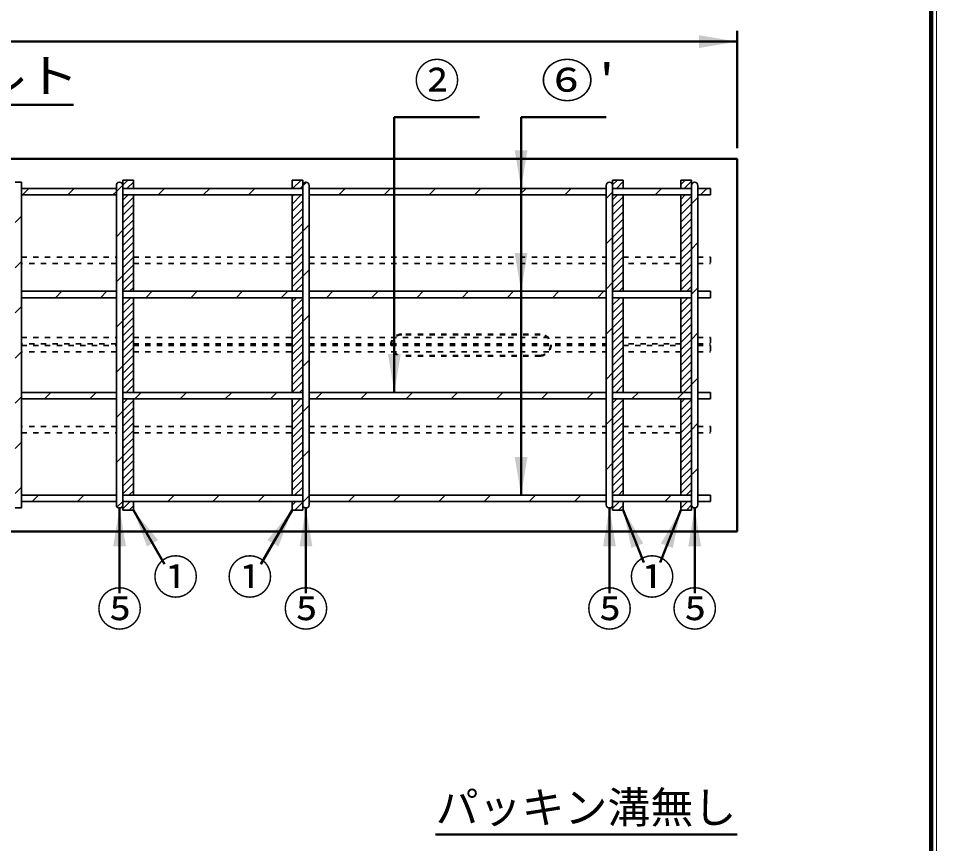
# Model space of a CAD drawing. Units: millimetres, scale not verified. Extents: x 100 to 4105, y 100 to 2870.
# Drawn here: x 3243 to 4105, y 1686 to 2461 of the extents above; entities that cross this region are included whole.
import ezdxf
from ezdxf.enums import TextEntityAlignment as Align

# ---------------------------------------------------------------- set-up
doc = ezdxf.new("R2010")
doc.units = ezdxf.units.MM
doc.header["$LTSCALE"] = 5
doc.linetypes.add('USER1', pattern=[2.2, 1, -1.2])
doc.layers.add('V-nasSTD', color=7, linetype='Continuous', lineweight=50)
doc.styles.add('ＭＳ ゴシック', font='')
doc.styles.get('ＭＳ ゴシック').set_extended_font_data('MS Gothic')

msp = doc.modelspace()

# ---------------------------------------------------------------- hatches: boundary and pattern name
at = {"layer": 'V-nasSTD'}
for points in [[(3881.814, 2433.351), (3917.814, 2439.351), (3881.814, 2445.351)], [(3720.814, 2337.351), (3714.814, 2301.351), (3708.814, 2337.351)], [(3720.814, 2240.851), (3714.814, 2204.851), (3708.814, 2240.851)], [(3601.814, 2145.851), (3595.814, 2109.851), (3589.814, 2145.851)], [(3720.814, 2049.351), (3714.814, 2013.351), (3708.814, 2049.351)], [(3343.814, 1965.351), (3337.814, 2001.351), (3331.814, 1965.351)], [(3518.814, 1965.351), (3512.814, 2001.351), (3506.814, 1965.351)], [(3803.814, 1965.351), (3797.814, 2001.351), (3791.814, 1965.351)], [(3883.814, 1965.351), (3877.814, 2001.351), (3871.814, 1965.351)], [(3374.01, 1971.174), (3350.814, 1999.351), (3363.617, 1965.174)], [(3476.617, 1971.174), (3499.814, 1999.351), (3487.01, 1965.174)], [(3823.985, 1965.847), (3818.401, 1963.652), (3810.814, 1999.351), (3829.569, 1968.042)], [(3846.058, 1968.042), (3864.814, 1999.351), (3857.226, 1963.652), (3851.642, 1965.847)]]:
    msp.add_hatch(color=256, dxfattribs=at).paths.add_polyline_path(points)

# ---------------------------------------------------------------- linework, layer by layer
at = {"layer": 'V-nasSTD', "lineweight": 100}
msp.add_line((4100, 105), (4100, 2865), dxfattribs=at)
at = {"layer": 'V-nasSTD'}
for p, q in [((3917.814, 2339.351), (3917.814, 2449.351)), ((1917.814, 2439.351), (3917.814, 2439.351)), ((2994.566, 2379.889), (3294.566, 2379.889)), ((3595.814, 2368.351), (3595.814, 2109.851)), ((3595.814, 2368.351), (3675.814, 2368.351)), ((3714.814, 2368.351), (3714.814, 2013.351)), ((3714.814, 2368.351), (3794.814, 2368.351)), ((3917.814, 2329.351), (1917.814, 2329.351)), ((3917.814, 1979.351), (3917.814, 2329.351)), ((3337.814, 1921.401), (3337.814, 2001.351)), ((3512.814, 1921.401), (3512.814, 2001.351)), ((3797.814, 1921.351), (3797.814, 2001.351)), ((3877.814, 1921.351), (3877.814, 2001.351)), ((3380.104, 1948.619), (3350.814, 1999.351)), ((3470.524, 1948.619), (3499.814, 1999.351)), ((3830.219, 1949.988), (3810.814, 1999.351)), ((3845.454, 1950.105), (3864.814, 1999.351)), ((1917.814, 1979.351), (3917.814, 1979.351)), ((3634.606, 1694.563), (3917.814, 1694.563))]:
    msp.add_line(p, q, dxfattribs=at)
at = {"layer": 'V-nasSTD', "lineweight": 35}
for p, q in [((3239.814, 2307.351), (3245.814, 2307.351)), ((3245.814, 2307.351), (3245.814, 2001.351)), ((3340.808, 2304.534), (3334.814, 2298.539)), ((3334.814, 2304.351), (3334.814, 2004.351)), ((3345.625, 2309.351), (3340.814, 2304.539)), ((3340.814, 2309.351), (3340.814, 2304.351)), ((3340.814, 2309.351), (3350.814, 2309.351)), ((3340.814, 2304.351), (3340.814, 2004.351)), ((3344.696, 2301.351), (3350.814, 2307.468)), ((3350.814, 2309.351), (3350.814, 2301.351)), ((3501.189, 2309.351), (3499.814, 2307.976)), ((3499.814, 2309.351), (3499.814, 2301.351)), ((3499.814, 2309.351), (3509.814, 2309.351)), ((3508.26, 2309.351), (3500.26, 2301.351)), ((3507.331, 2301.351), (3509.814, 2303.834)), ((3509.814, 2309.351), (3509.814, 2304.351)), ((3513.292, 2307.312), (3509.814, 2303.834)), ((3509.814, 2304.351), (3509.814, 2004.351)), ((3515.814, 2304.351), (3515.814, 2004.351)), ((3794.814, 2304.351), (3794.814, 2004.351)), ((3805.245, 2309.351), (3800.814, 2304.92)), ((3800.814, 2309.351), (3810.814, 2309.351)), ((3800.814, 2309.351), (3800.814, 2304.645)), ((3800.814, 2304.351), (3800.814, 2004.351)), ((3804.316, 2301.351), (3810.814, 2307.849)), ((3810.814, 2309.351), (3810.814, 2301.351)), ((3868.884, 2309.351), (3864.814, 2305.28)), ((3864.814, 2309.351), (3864.814, 2301.351)), ((3864.814, 2309.351), (3874.814, 2309.351)), ((3867.955, 2301.351), (3874.814, 2308.209)), ((3874.814, 2309.351), (3874.815, 2304.429)), ((3874.814, 2304.351), (3874.814, 2004.351)), ((3880.814, 2304.351), (3880.814, 2004.351)), ((3245.814, 2301.351), (3334.814, 2301.351)), ((3246.772, 2295.351), (3252.772, 2301.351)), ((3334.814, 2295.351), (3246.772, 2295.351)), ((3289.199, 2295.351), (3295.199, 2301.351)), ((3331.625, 2295.351), (3334.814, 2298.539)), ((3340.814, 2301.351), (3509.814, 2301.351)), ((3345.767, 2295.351), (3340.814, 2290.397)), ((3340.814, 2295.351), (3509.814, 2295.351)), ((3350.814, 2295.351), (3350.814, 2204.851)), ((3374.052, 2295.351), (3380.052, 2301.351)), ((3416.478, 2295.351), (3422.478, 2301.351)), ((3458.904, 2295.351), (3464.904, 2301.351)), ((3508.402, 2295.351), (3499.814, 2286.763)), ((3501.331, 2295.351), (3499.814, 2293.834)), ((3499.814, 2295.351), (3499.814, 2204.851)), ((3515.814, 2301.351), (3794.814, 2301.351)), ((3515.814, 2295.351), (3794.814, 2295.351)), ((3543.757, 2295.351), (3549.757, 2301.351)), ((3586.184, 2295.351), (3592.184, 2301.351)), ((3628.61, 2295.351), (3634.61, 2301.351)), ((3671.036, 2295.351), (3677.036, 2301.351)), ((3713.463, 2295.351), (3719.463, 2301.351)), ((3755.889, 2295.351), (3761.889, 2301.351)), ((3800.814, 2297.849), (3794.814, 2291.849)), ((3800.814, 2301.351), (3874.814, 2301.351)), ((3805.387, 2295.351), (3800.814, 2290.778)), ((3874.814, 2295.351), (3800.814, 2295.351)), ((3810.814, 2293.707), (3800.814, 2283.707)), ((3810.814, 2295.351), (3810.814, 2204.851)), ((3840.742, 2295.351), (3846.742, 2301.351)), ((3869.026, 2295.351), (3864.814, 2291.138)), ((3864.814, 2295.351), (3864.814, 2204.851)), ((3874.814, 2294.067), (3864.814, 2284.067)), ((3880.814, 2301.351), (3892.814, 2301.351)), ((3880.814, 2295.351), (3892.814, 2295.351)), ((3889.168, 2301.351), (3883.168, 2295.351)), ((3892.814, 2301.351), (3892.814, 2295.351)), ((3350.814, 2293.326), (3340.814, 2283.326)), ((3350.814, 2286.255), (3340.814, 2276.255)), ((3509.814, 2289.691), (3499.814, 2279.691)), ((3810.814, 2286.636), (3800.814, 2276.636)), ((3874.814, 2286.996), (3864.814, 2276.996)), ((3880.814, 2292.996), (3874.814, 2286.996)), ((3350.814, 2279.184), (3340.814, 2269.184)), ((3509.814, 2282.62), (3499.814, 2272.62)), ((3810.814, 2279.565), (3800.814, 2269.565)), ((3874.814, 2279.925), (3864.814, 2269.925)), ((3245.814, 2275.341), (3239.814, 2269.341)), ((3350.814, 2272.113), (3340.814, 2262.113)), ((3509.814, 2275.549), (3499.814, 2265.549)), ((3509.814, 2268.478), (3499.814, 2258.478)), ((3810.814, 2272.493), (3800.814, 2262.493)), ((3874.814, 2272.854), (3864.814, 2262.854)), ((3340.814, 2262.113), (3334.814, 2256.113)), ((3350.814, 2265.042), (3340.814, 2255.042)), ((3509.814, 2261.407), (3499.814, 2251.407)), ((3515.814, 2267.407), (3509.814, 2261.407)), ((3810.814, 2265.422), (3800.814, 2255.422)), ((3874.814, 2265.783), (3864.814, 2255.783)), ((3350.814, 2257.971), (3340.814, 2247.971)), ((3350.814, 2250.9), (3340.814, 2240.9)), ((3509.814, 2254.336), (3499.814, 2244.336)), ((3800.814, 2255.422), (3794.814, 2249.422)), ((3810.814, 2258.351), (3800.814, 2248.351)), ((3810.814, 2251.28), (3800.814, 2241.28)), ((3874.814, 2258.712), (3864.814, 2248.712)), ((3874.814, 2251.641), (3864.814, 2241.641)), ((3880.814, 2250.57), (3874.814, 2244.57)), ((3350.814, 2243.829), (3340.814, 2233.829)), ((3509.814, 2247.265), (3499.814, 2237.265)), ((3810.814, 2244.209), (3800.814, 2234.209)), ((3874.814, 2244.57), (3864.814, 2234.57)), ((3350.814, 2236.758), (3340.814, 2226.758)), ((3509.814, 2240.194), (3499.814, 2230.194)), ((3509.814, 2233.123), (3499.814, 2223.123)), ((3810.814, 2237.138), (3800.814, 2227.138)), ((3874.814, 2237.498), (3864.814, 2227.498)), ((3245.814, 2232.915), (3239.814, 2226.915)), ((3350.814, 2229.686), (3340.814, 2219.686)), ((3509.814, 2226.052), (3499.814, 2216.052)), ((3515.814, 2224.981), (3509.814, 2218.981)), ((3810.814, 2230.067), (3800.814, 2220.067)), ((3874.814, 2230.427), (3864.814, 2220.427)), ((3340.814, 2219.686), (3334.814, 2213.686)), ((3350.814, 2222.615), (3340.814, 2212.615)), ((3509.814, 2218.981), (3499.814, 2208.981)), ((3810.814, 2222.996), (3800.814, 2212.996)), ((3810.814, 2215.925), (3800.814, 2205.925)), ((3874.814, 2223.356), (3864.814, 2213.356)), ((3874.814, 2216.285), (3864.814, 2206.285)), ((3350.814, 2215.544), (3340.814, 2205.544)), ((3347.191, 2204.851), (3350.814, 2208.473)), ((3502.755, 2204.851), (3509.814, 2211.91)), ((3800.814, 2212.996), (3794.814, 2206.996)), ((3806.811, 2204.851), (3810.814, 2208.854)), ((3870.45, 2204.851), (3874.814, 2209.214)), ((3880.814, 2208.143), (3874.814, 2202.143)), ((3334.814, 2204.851), (3245.814, 2204.851)), ((3245.814, 2198.851), (3334.814, 2198.851)), ((3277.552, 2198.851), (3283.552, 2204.851)), ((3319.978, 2198.851), (3325.978, 2204.851)), ((3340.814, 2204.851), (3509.814, 2204.851)), ((3348.262, 2198.851), (3340.814, 2191.402)), ((3341.191, 2198.851), (3340.814, 2198.473)), ((3340.814, 2198.851), (3509.814, 2198.851)), ((3350.814, 2198.851), (3350.814, 2109.851)), ((3362.404, 2198.851), (3368.404, 2204.851)), ((3404.831, 2198.851), (3410.831, 2204.851)), ((3447.257, 2198.851), (3453.257, 2204.851)), ((3489.684, 2198.851), (3495.684, 2204.851)), ((3503.826, 2198.851), (3499.814, 2194.839)), ((3499.814, 2198.851), (3499.814, 2109.851)), ((3515.814, 2204.851), (3794.814, 2204.851)), ((3515.814, 2198.851), (3794.814, 2198.851)), ((3538.11, 2204.851), (3532.11, 2198.851)), ((3574.536, 2198.851), (3580.536, 2204.851)), ((3616.963, 2198.851), (3622.963, 2204.851)), ((3659.389, 2198.851), (3665.389, 2204.851)), ((3701.816, 2198.851), (3707.816, 2204.851)), ((3744.242, 2198.851), (3750.242, 2204.851)), ((3786.668, 2198.851), (3792.668, 2204.851)), ((3800.814, 2204.851), (3874.814, 2204.851)), ((3807.882, 2198.851), (3800.814, 2191.783)), ((3874.814, 2198.851), (3800.814, 2198.851)), ((3810.814, 2198.851), (3810.814, 2109.851)), ((3871.521, 2198.851), (3864.814, 2192.143)), ((3864.814, 2198.851), (3864.814, 2109.851)), ((3880.814, 2204.851), (3892.814, 2204.851)), ((3880.814, 2198.851), (3892.814, 2198.851)), ((3892.814, 2204.851), (3892.814, 2198.851)), ((3245.814, 2190.489), (3239.814, 2184.489)), ((3350.814, 2194.331), (3340.814, 2184.331)), ((3509.814, 2197.768), (3499.814, 2187.768)), ((3509.814, 2190.697), (3499.814, 2180.697)), ((3810.814, 2194.712), (3800.814, 2184.712)), ((3874.814, 2195.072), (3864.814, 2185.072)), ((3350.814, 2187.26), (3340.814, 2177.26)), ((3509.814, 2183.625), (3499.814, 2173.625)), ((3515.814, 2182.554), (3509.814, 2176.554)), ((3810.814, 2187.641), (3800.814, 2177.641)), ((3874.814, 2188.001), (3864.814, 2178.001)), ((3340.814, 2177.26), (3334.814, 2171.26)), ((3350.814, 2180.189), (3340.814, 2170.189)), ((3350.814, 2173.118), (3340.814, 2163.118)), ((3509.814, 2176.554), (3499.814, 2166.554)), ((3810.814, 2180.57), (3800.814, 2170.57)), ((3810.814, 2173.498), (3800.814, 2163.498)), ((3874.814, 2180.93), (3864.814, 2170.93)), ((3874.814, 2173.859), (3864.814, 2163.859)), ((3350.814, 2166.047), (3340.814, 2156.047)), ((3509.814, 2169.483), (3499.814, 2159.483)), ((3800.814, 2170.57), (3794.814, 2164.57)), ((3810.814, 2166.427), (3800.814, 2156.427)), ((3874.814, 2166.788), (3864.814, 2156.788)), ((3880.814, 2165.717), (3874.814, 2159.717)), ((3350.814, 2158.976), (3340.814, 2148.976)), ((3509.814, 2162.412), (3499.814, 2152.412)), ((3810.814, 2159.356), (3800.814, 2149.356)), ((3874.814, 2159.717), (3864.814, 2149.717)), ((3245.814, 2148.062), (3239.814, 2142.062)), ((3350.814, 2151.905), (3340.814, 2141.905)), ((3509.814, 2155.341), (3499.814, 2145.341)), ((3509.814, 2148.27), (3499.814, 2138.27)), ((3810.814, 2152.285), (3800.814, 2142.285)), ((3874.814, 2152.646), (3864.814, 2142.646)), ((3350.814, 2144.834), (3340.814, 2134.834)), ((3509.814, 2141.199), (3499.814, 2131.199)), ((3515.814, 2140.128), (3509.814, 2134.128)), ((3810.814, 2145.214), (3800.814, 2135.214)), ((3874.814, 2145.575), (3864.814, 2135.575)), ((3874.814, 2138.504), (3864.814, 2128.504)), ((3340.814, 2134.834), (3334.814, 2128.834)), ((3350.814, 2137.763), (3340.814, 2127.763)), ((3350.814, 2130.691), (3340.814, 2120.691)), ((3509.814, 2134.128), (3499.814, 2124.128)), ((3810.814, 2138.143), (3800.814, 2128.143)), ((3810.814, 2131.072), (3800.814, 2121.072)), ((3874.814, 2131.432), (3864.814, 2121.432)), ((3350.814, 2123.62), (3340.814, 2113.62)), ((3509.814, 2127.057), (3499.814, 2117.057)), ((3800.814, 2128.143), (3794.814, 2122.143)), ((3810.814, 2124.001), (3800.814, 2114.001)), ((3874.814, 2124.361), (3864.814, 2114.361)), ((3880.814, 2123.29), (3874.814, 2117.29)), ((3344.115, 2109.851), (3350.814, 2116.549)), ((3509.814, 2119.986), (3499.814, 2109.986)), ((3506.75, 2109.851), (3509.814, 2112.915)), ((3810.814, 2116.93), (3803.734, 2109.851)), ((3874.814, 2117.29), (3867.374, 2109.851)), ((3245.814, 2105.636), (3239.814, 2099.636)), ((3334.814, 2109.851), (3245.814, 2109.851)), ((3245.814, 2103.851), (3334.814, 2103.851)), ((3267.404, 2103.851), (3273.404, 2109.851)), ((3309.831, 2103.851), (3315.831, 2109.851)), ((3340.814, 2109.851), (3509.814, 2109.851)), ((3345.186, 2103.851), (3340.814, 2099.478)), ((3340.814, 2103.851), (3509.814, 2103.851)), ((3350.814, 2103.851), (3350.814, 2013.351)), ((3352.257, 2103.851), (3358.257, 2109.851)), ((3394.684, 2103.851), (3400.684, 2109.851)), ((3437.11, 2103.851), (3443.11, 2109.851)), ((3479.536, 2103.851), (3485.536, 2109.851)), ((3507.821, 2103.851), (3499.814, 2095.844)), ((3500.75, 2103.851), (3499.814, 2102.915)), ((3499.814, 2103.851), (3499.814, 2013.351)), ((3515.814, 2109.851), (3794.814, 2109.851)), ((3515.814, 2103.851), (3794.814, 2103.851)), ((3527.963, 2109.851), (3521.963, 2103.851)), ((3564.389, 2103.851), (3570.389, 2109.851)), ((3606.816, 2103.851), (3612.816, 2109.851)), ((3649.242, 2103.851), (3655.242, 2109.851)), ((3691.668, 2103.851), (3697.668, 2109.851)), ((3734.095, 2103.851), (3740.095, 2109.851)), ((3776.521, 2103.851), (3782.521, 2109.851)), ((3800.814, 2109.851), (3874.814, 2109.851)), ((3804.806, 2103.851), (3800.814, 2099.859)), ((3874.814, 2103.851), (3800.814, 2103.851)), ((3810.806, 2109.851), (3810.814, 2109.859)), ((3810.814, 2103.851), (3810.814, 2013.351)), ((3818.948, 2103.851), (3824.948, 2109.851)), ((3861.374, 2103.851), (3867.374, 2109.851)), ((3868.445, 2103.851), (3864.814, 2100.219)), ((3864.814, 2103.851), (3864.814, 2013.351)), ((3874.445, 2109.851), (3874.814, 2110.219)), ((3880.814, 2109.851), (3892.814, 2109.851)), ((3880.814, 2103.851), (3892.814, 2103.851)), ((3892.814, 2109.851), (3892.814, 2103.851)), ((3350.814, 2102.407), (3340.814, 2092.407)), ((3350.814, 2095.336), (3340.814, 2085.336)), ((3509.814, 2098.773), (3499.814, 2088.773)), ((3515.814, 2097.702), (3509.814, 2091.702)), ((3810.814, 2102.788), (3800.814, 2092.788)), ((3810.814, 2095.717), (3800.814, 2085.717)), ((3874.814, 2103.148), (3864.814, 2093.148)), ((3874.814, 2096.077), (3864.814, 2086.077)), ((3340.814, 2092.407), (3334.814, 2086.407)), ((3350.814, 2088.265), (3340.814, 2078.265)), ((3509.814, 2091.702), (3499.814, 2081.702)), ((3810.814, 2088.646), (3800.814, 2078.646)), ((3874.814, 2089.006), (3864.814, 2079.006)), ((3350.814, 2081.194), (3340.814, 2071.194)), ((3509.814, 2084.631), (3499.814, 2074.631)), ((3800.814, 2085.717), (3794.814, 2079.717)), ((3810.814, 2081.575), (3800.814, 2071.575)), ((3874.814, 2081.935), (3864.814, 2071.935)), ((3880.814, 2080.864), (3874.814, 2074.864)), ((3350.814, 2074.123), (3340.814, 2064.123)), ((3509.814, 2077.559), (3499.814, 2067.559)), ((3509.814, 2070.488), (3499.814, 2060.488)), ((3810.814, 2074.504), (3800.814, 2064.504)), ((3874.814, 2074.864), (3864.814, 2064.864)), ((3245.814, 2063.209), (3239.814, 2057.209)), ((3350.814, 2067.052), (3340.814, 2057.052)), ((3509.814, 2063.417), (3499.814, 2053.417)), ((3810.814, 2067.432), (3800.814, 2057.432)), ((3874.814, 2067.793), (3864.814, 2057.793)), ((3874.814, 2060.722), (3864.814, 2050.722)), ((3350.814, 2059.981), (3340.814, 2049.981)), ((3350.814, 2052.91), (3340.814, 2042.91)), ((3509.814, 2056.346), (3499.814, 2046.346)), ((3515.814, 2055.275), (3509.814, 2049.275)), ((3810.814, 2060.361), (3800.814, 2050.361)), ((3810.814, 2053.29), (3800.814, 2043.29)), ((3874.814, 2053.651), (3864.814, 2043.651)), ((3340.814, 2049.981), (3334.814, 2043.981)), ((3350.814, 2045.839), (3340.814, 2035.839)), ((3509.814, 2049.275), (3499.814, 2039.275)), ((3810.814, 2046.219), (3800.814, 2036.219)), ((3874.814, 2046.58), (3864.814, 2036.58)), ((3350.814, 2038.768), (3340.814, 2028.768)), ((3509.814, 2042.204), (3499.814, 2032.204)), ((3509.814, 2035.133), (3499.814, 2025.133)), ((3800.814, 2043.29), (3794.814, 2037.29)), ((3810.814, 2039.148), (3800.814, 2029.148)), ((3874.814, 2039.509), (3864.814, 2029.509)), ((3880.814, 2038.438), (3874.814, 2032.438)), ((3350.814, 2031.697), (3340.814, 2021.697)), ((3509.814, 2028.062), (3499.814, 2018.062)), ((3810.814, 2032.077), (3800.814, 2022.077)), ((3874.814, 2032.438), (3864.814, 2022.438)), ((3245.814, 2020.783), (3239.814, 2014.783)), ((3350.814, 2024.625), (3340.814, 2014.625)), ((3346.61, 2013.351), (3350.814, 2017.554)), ((3509.814, 2020.991), (3502.174, 2013.351)), ((3810.814, 2025.006), (3800.814, 2015.006)), ((3806.229, 2013.351), (3810.814, 2017.935)), ((3874.814, 2025.366), (3864.814, 2015.366)), ((3869.869, 2013.351), (3874.814, 2018.295)), ((3334.814, 2013.351), (3245.814, 2013.351)), ((3255.757, 2007.351), (3261.757, 2013.351)), ((3298.184, 2007.351), (3304.184, 2013.351)), ((3340.814, 2013.351), (3509.814, 2013.351)), ((3383.036, 2007.351), (3389.036, 2013.351)), ((3425.463, 2007.351), (3431.463, 2013.351)), ((3467.889, 2007.351), (3473.889, 2013.351)), ((3509.245, 2013.351), (3509.814, 2013.92)), ((3515.814, 2012.849), (3509.814, 2006.849)), ((3516.316, 2013.351), (3515.814, 2012.849)), ((3515.814, 2013.351), (3794.814, 2013.351)), ((3552.742, 2007.351), (3558.742, 2013.351)), ((3595.168, 2007.351), (3601.168, 2013.351)), ((3637.595, 2007.351), (3643.595, 2013.351)), ((3680.021, 2007.351), (3686.021, 2013.351)), ((3722.448, 2007.351), (3728.448, 2013.351)), ((3764.874, 2007.351), (3770.874, 2013.351)), ((3800.814, 2013.351), (3874.814, 2013.351)), ((3849.727, 2007.351), (3855.727, 2013.351)), ((3880.814, 2013.351), (3892.814, 2013.351)), ((3892.814, 2013.351), (3892.814, 2007.351)), ((3239.814, 2001.351), (3245.814, 2001.351)), ((3245.814, 2007.351), (3334.814, 2007.351)), ((3340.814, 2007.554), (3335.593, 2002.334)), ((3347.681, 2007.351), (3340.814, 2000.483)), ((3340.814, 2007.351), (3509.814, 2007.351)), ((3340.814, 1999.351), (3340.814, 2004.351)), ((3346.752, 1999.351), (3350.814, 2003.412)), ((3350.814, 2007.351), (3350.814, 1999.351)), ((3503.245, 2007.351), (3499.814, 2003.92)), ((3499.814, 1999.351), (3499.814, 2007.351)), ((3509.814, 2006.849), (3502.316, 1999.351)), ((3509.814, 2004.351), (3509.814, 1999.351)), ((3515.814, 2007.351), (3794.814, 2007.351)), ((3807.3, 2007.351), (3800.814, 2000.864)), ((3874.814, 2007.351), (3800.814, 2007.351)), ((3800.814, 1999.351), (3800.814, 2004.351)), ((3806.372, 1999.351), (3810.814, 2003.793)), ((3810.814, 2007.351), (3810.814, 1999.351)), ((3870.94, 2007.351), (3864.814, 2001.224)), ((3864.814, 1999.351), (3864.814, 2007.351)), ((3870.011, 1999.351), (3874.814, 2004.153)), ((3874.814, 2004.351), (3874.814, 1999.351)), ((3880.814, 2007.351), (3892.814, 2007.351)), ((3892.814, 2008.011), (3892.153, 2007.351)), ((3340.814, 1999.351), (3350.814, 1999.351)), ((3499.814, 1999.351), (3509.814, 1999.351)), ((3509.387, 1999.351), (3509.814, 1999.778)), ((3800.814, 1999.351), (3810.814, 1999.351)), ((3864.814, 1999.351), (3874.814, 1999.351))]:
    msp.add_line(p, q, dxfattribs=at)
at = {"layer": 'V-nasSTD', "linetype": 'USER1', "lineweight": 35}
for p, q in [((3245.814, 2236.924), (3334.814, 2236.924)), ((3350.814, 2236.924), (3499.814, 2236.924)), ((3515.814, 2236.924), (3794.814, 2236.924)), ((3810.814, 2236.924), (3864.814, 2236.924)), ((3880.814, 2236.924), (3892.814, 2236.924)), ((3892.814, 2236.924), (3892.814, 2230.924)), ((3334.814, 2230.924), (3245.814, 2230.924)), ((3350.814, 2230.924), (3499.814, 2230.924)), ((3515.814, 2230.924), (3794.814, 2230.924)), ((3864.814, 2230.924), (3810.814, 2230.924)), ((3880.814, 2230.924), (3892.814, 2230.924)), ((3245.814, 2161.351), (3334.814, 2161.351)), ((3350.814, 2161.351), (3499.814, 2161.351)), ((3515.814, 2161.351), (3794.814, 2161.351)), ((3810.814, 2161.351), (3864.814, 2161.351)), ((3880.814, 2161.351), (3892.814, 2161.351)), ((3892.814, 2161.351), (3892.814, 2155.351)), ((3334.814, 2155.351), (3245.814, 2155.351)), ((3245.814, 2153.851), (3334.814, 2153.851)), ((3334.814, 2147.851), (3245.814, 2147.851)), ((3350.814, 2155.351), (3499.814, 2155.351)), ((3350.814, 2153.851), (3499.814, 2153.851)), ((3350.814, 2147.851), (3499.814, 2147.851)), ((3515.814, 2155.351), (3794.814, 2155.351)), ((3515.814, 2153.851), (3794.814, 2153.851)), ((3515.814, 2147.851), (3794.814, 2147.851)), ((3864.814, 2155.351), (3810.814, 2155.351)), ((3810.814, 2153.851), (3864.814, 2153.851)), ((3864.814, 2147.851), (3810.814, 2147.851)), ((3880.814, 2155.351), (3892.814, 2155.351)), ((3880.814, 2153.851), (3892.814, 2153.851)), ((3880.814, 2147.851), (3892.814, 2147.851)), ((3892.814, 2153.851), (3892.814, 2147.851)), ((3334.814, 2077.778), (3245.814, 2077.778)), ((3245.814, 2071.778), (3334.814, 2071.778)), ((3350.814, 2077.778), (3499.814, 2077.778)), ((3350.814, 2071.778), (3499.814, 2071.778)), ((3515.814, 2077.778), (3794.814, 2077.778)), ((3515.814, 2071.778), (3794.814, 2071.778)), ((3810.814, 2077.778), (3864.814, 2077.778)), ((3864.814, 2071.778), (3810.814, 2071.778)), ((3880.814, 2077.778), (3892.814, 2077.778)), ((3880.814, 2071.778), (3892.814, 2071.778)), ((3892.814, 2077.778), (3892.814, 2071.778))]:
    msp.add_line(p, q, dxfattribs=at)
at = {"layer": 'V-nasSTD', "linetype": 'USER1'}
for p, q in [((3732.736, 2164.351), (3602.736, 2164.351)), ((3732.736, 2144.351), (3602.736, 2144.351))]:
    msp.add_line(p, q, dxfattribs=at)
at = {"layer": 'V-nasSTD', "lineweight": 13}
msp.add_lwpolyline([(100, 100), (100, 2870), (4105, 2870), (4105, 100)], close=True, dxfattribs=at)
at = {"layer": 'V-nasSTD', "lineweight": 35}
for centre, start, end in [((3337.814, 2304.351), 0, 180), ((3512.814, 2304.351), 0, 180), ((3797.814, 2304.351), 0, 180), ((3877.814, 2304.351), 0, 180), ((3337.814, 2004.351), 180, 0), ((3512.814, 2004.351), 180, 0), ((3797.814, 2004.351), 180, 0), ((3877.814, 2004.351), 180, 0)]:
    msp.add_arc(centre, 3, start, end, dxfattribs=at)
at = {"layer": 'V-nasSTD', "linetype": 'USER1'}
for centre, start, end in [((3602.736, 2154.351), 90, 270), ((3732.736, 2154.351), 270, 90)]:
    msp.add_arc(centre, 10, start, end, dxfattribs=at)

# ---------------------------------------------------------------- texts
at = {"layer": 'V-nasSTD', "style": 'ＭＳ ゴシック', "width": 1.15}
for s, p in [('2-M16ボルト', (3026.726, 2423.089)), ("⑥'", (3733.214, 2418.551))]:
    msp.add_text(s, height=31.67, dxfattribs=at).set_placement(p, align=Align.TOP_LEFT)
at = {"layer": 'V-nasSTD', "style": 'ＭＳ ゴシック'}
for s, height, p in [('②', 31.67, (3614.214, 2418.551)), ('①', 31.67, (3368.867, 1952.27)), ('①', 31.67, (3438.56, 1952.27)), ('①', 31.67, (3816.214, 1952.27)), ('⑤', 31.67, (3316.25, 1922.251)), ('⑤', 31.67, (3491.25, 1922.251)), ('⑤', 31.67, (3776.25, 1922.251)), ('⑤', 31.67, (3856.25, 1922.251)), ('パッキン溝無し', 29.56, (3634.606, 1734.883))]:
    msp.add_text(s, height=height, dxfattribs=at).set_placement(p, align=Align.TOP_LEFT)

doc.saveas('drawing.dxf')
